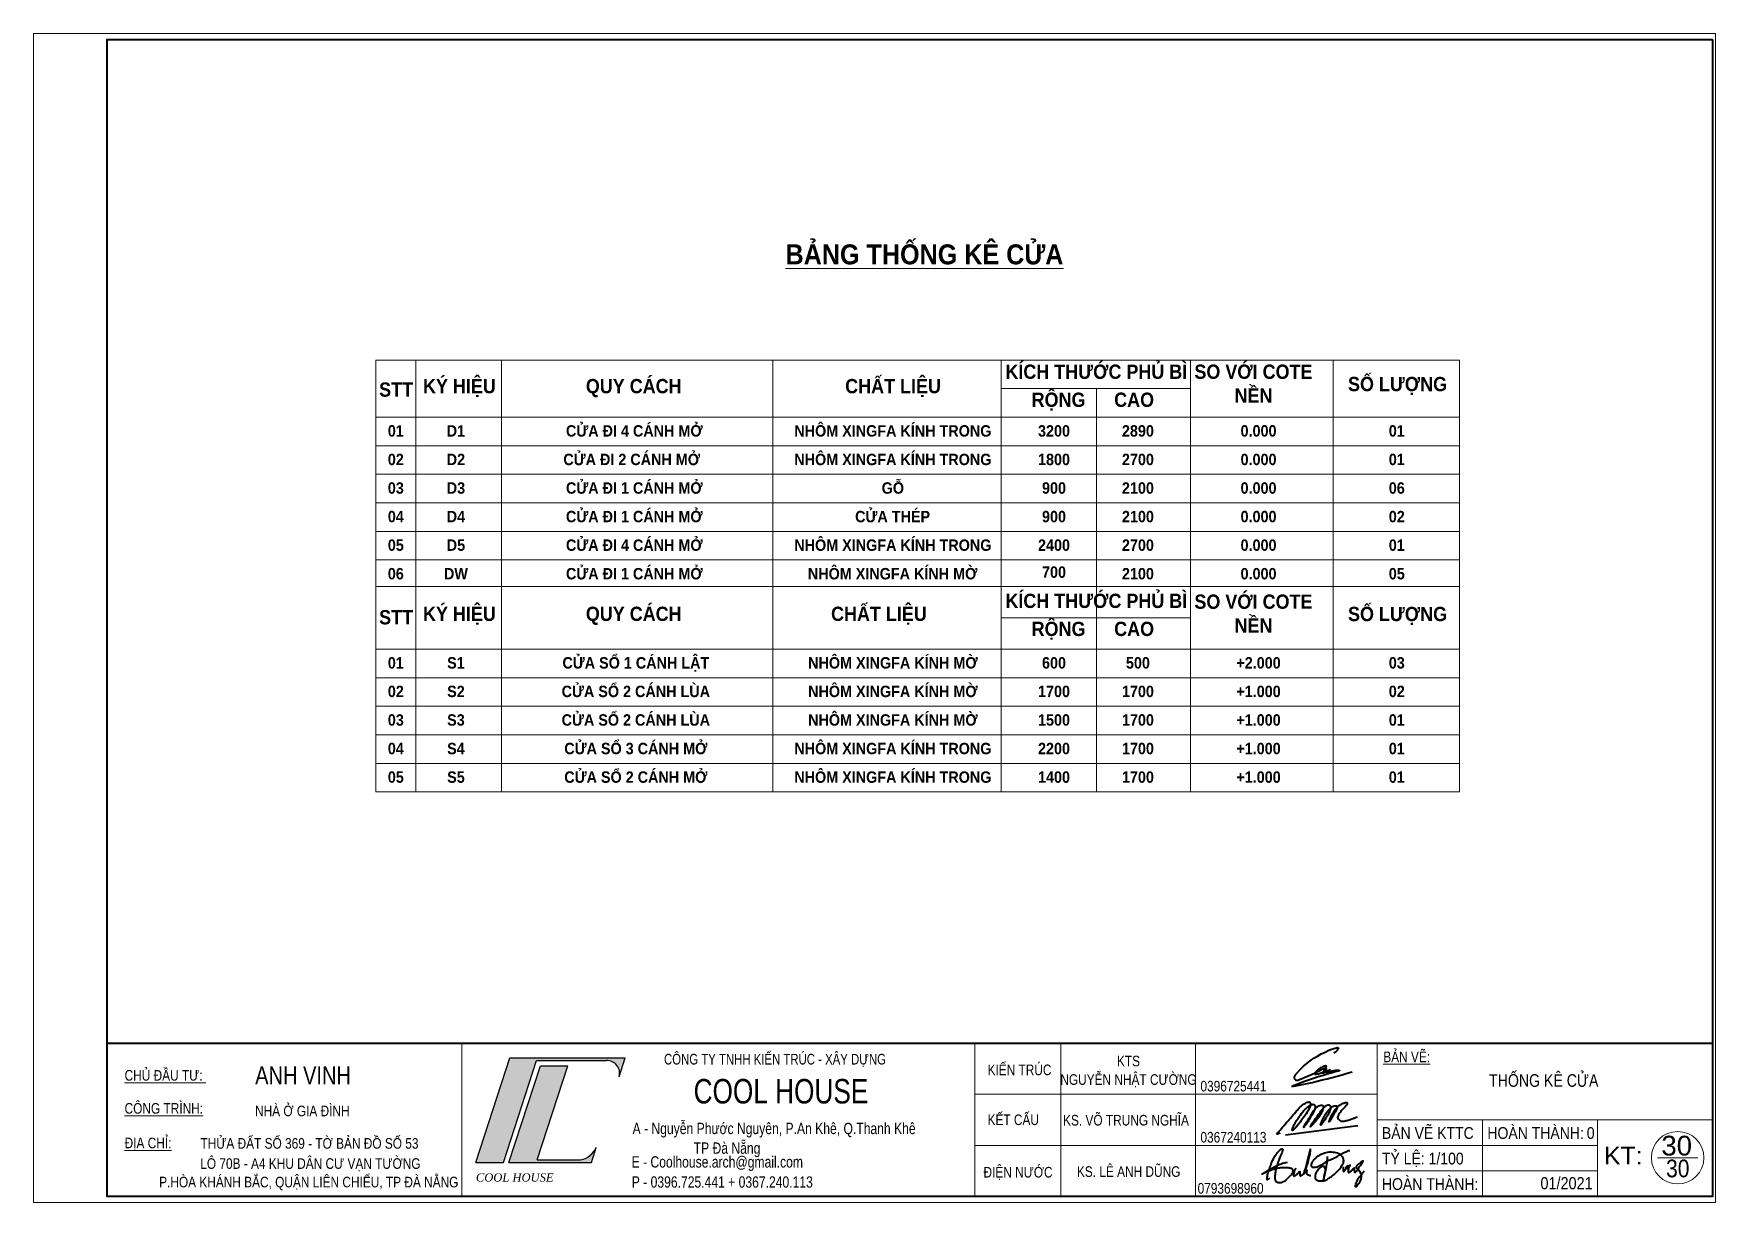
# Model space of a CAD drawing. Header units: inches. Extents: x 921646 to 2157952, y -92667 to 262089.
# Drawn here: x 1944323 to 1959040, y -37417 to -27187 of the extents above; entities that cross this region are included whole.
import ezdxf
from ezdxf.enums import TextEntityAlignment as Align

# ---------------------------------------------------------------- set-up
doc = ezdxf.new("R2010")
doc.units = ezdxf.units.IN
doc.header["$MEASUREMENT"] = 0
doc.layers.get('0').update_dxf_attribs({"lineweight": 9})
doc.layers.get('DEFPOINTS').update_dxf_attribs({"lineweight": 9})
doc.layers.add('02-TEXT', color=7, linetype='Continuous')
for name, color, linetype, lineweight in [('13 TRICH DAN', 134, 'Continuous', 9), ('2 THAY', 115, 'Continuous', 15), ('6 DIM KICH THUOC', 8, 'Continuous', 9), ('8 HATCH VAT LIEU', 251, 'Continuous', 15), ('Cp Net Dam 0.25', 4, 'Continuous', 25), ('Cp Net Manh 0.15', 8, 'Continuous', 15), ('Cp Net Thep 0.40', 2, 'Continuous', 40), ('Cp Text 0.15', 3, 'Continuous', 15), ('HATCH', 244, 'Continuous', 0)]:
    doc.layers.add(name, color=color, linetype=linetype, lineweight=lineweight)
doc.styles.add('C', font='VHARIAL.TTF')
doc.styles.add('IN', font='VHARIAL.TTF')
doc.styles.add('kt', font='VHELVCN.TTF')
doc.styles.add('Text', font='VKORIN.TTF')

# ---------------------------------------------------------------- blocks, each defined once
blk = doc.blocks.new('Khung Ht dep')
at = {"layer": 'HATCH'}
h = blk.add_hatch(color=256, dxfattribs=at)
h.dxf.hatch_style = 1
h.paths.add_polyline_path([(9412, 2369), (9878, 2369), (10440, 4098), (11626, 4098, -0.508984), (11842, 3821), (11946, 4142), (9989, 4142)])
h.paths.add_polyline_path([(9972, 2369), (11370, 2369), (11453, 2625, -0.262638), (11186, 2413), (10452, 2413), (10971, 4009), (10505, 4009)], flags=17)
for p, q in [((9173, 4392), (9173, 1792)), ((17870, 4392), (17870, 1792)), ((19329, 4392), (19329, 1792)), ((21612, 4392), (21612, 1792)), ((24693, 4392), (24693, 1792)), ((17870, 3525), (24693, 3525)), ((24693, 3092), (30380, 3092)), ((17870, 2658), (24693, 2658))]:
    blk.add_line(p, q)
at = {"ltscale": 100}
blk.add_line((29447, 2449), (30135, 2449), dxfattribs=at)
blk.add_circle((29791, 2449), 445, dxfattribs=at)
at = {"layer": 'Cp Net Dam 0.25'}
for p, q in [((9412, 2369), (9989, 4142)), ((9878, 2369), (10440, 4098)), ((9972, 2369), (10505, 4009)), ((9989, 4142), (11946, 4142)), ((10440, 4098), (11626, 4098)), ((10452, 2413), (10971, 4009)), ((10505, 4009), (10971, 4009)), ((11842, 3821), (11946, 4142)), ((11370, 2369), (11453, 2625)), ((9412, 2369), (9878, 2369)), ((9972, 2369), (11370, 2369)), ((10452, 2413), (11186, 2413))]:
    blk.add_line(p, q, dxfattribs=at)
for centre, radius, start, end in [((11633, 3881), 217, 344.0217, 91.9232), ((11131, 2756), 347, 278.9949, 337.8578)]:
    blk.add_arc(centre, radius, start, end, dxfattribs=at)
at = {"layer": 'Cp Net Thep 0.40', "color": 106}
blk.add_line((3162, 4392), (30380, 4392), dxfattribs=at)
at = {"layer": 'Cp Net Thep 0.40'}
for p, q in [((23878, 4271), (23946, 4297)), ((23946, 4297), (24016, 4319)), ((24016, 4319), (24019, 4320)), ((24019, 4320), (24021, 4320)), ((24021, 4320), (24024, 4319)), ((24024, 4319), (24027, 4318)), ((24024, 4275), (24029, 4283)), ((24027, 4318), (24030, 4317)), ((24029, 4283), (24033, 4291)), ((24030, 4317), (24032, 4315)), ((24032, 4315), (24034, 4313)), ((24033, 4291), (24037, 4299)), ((24034, 4313), (24036, 4310)), ((24036, 4310), (24037, 4308)), ((24037, 4308), (24037, 4305)), ((24037, 4305), (24038, 4302)), ((24038, 4302), (24037, 4299)), ((23395, 3950), (23448, 4000)), ((23448, 4000), (23503, 4048)), ((23503, 4048), (23560, 4093)), ((23560, 4093), (23620, 4135)), ((23620, 4135), (23682, 4174)), ((23682, 4174), (23746, 4209)), ((23746, 4209), (23811, 4242)), ((23785, 3996), (23767, 3989)), ((23803, 4003), (23785, 3996)), ((23822, 4008), (23803, 4003)), ((23811, 4242), (23878, 4271)), ((23822, 4008), (23819, 4007)), ((23825, 4008), (23822, 4008)), ((23827, 4008), (23825, 4008)), ((23830, 4006), (23827, 4008)), ((23832, 4005), (23830, 4006)), ((23834, 4002), (23832, 4005)), ((23835, 4000), (23834, 4002)), ((23834, 3991), (23835, 3994)), ((23836, 3997), (23835, 4000)), ((23835, 3994), (23836, 3997)), ((23959, 4230), (23967, 4233)), ((23967, 4233), (23976, 4236)), ((23976, 4236), (23984, 4240)), ((23984, 4240), (23991, 4245)), ((23991, 4245), (23999, 4250)), ((23999, 4250), (24006, 4255)), ((24006, 4255), (24012, 4262)), ((24012, 4262), (24019, 4268)), ((24019, 4268), (24024, 4275)), ((23288, 3823), (23286, 3813)), ((23286, 3813), (23287, 3803)), ((23287, 3803), (23290, 3793)), ((23292, 3833), (23288, 3823)), ((23290, 3793), (23295, 3785)), ((23297, 3842), (23292, 3833)), ((23295, 3785), (23302, 3777)), ((23297, 3842), (23345, 3897)), ((23302, 3777), (23310, 3771)), ((23310, 3771), (23319, 3767)), ((23381, 3709), (23315, 3683)), ((23319, 3767), (23329, 3765)), ((23329, 3765), (23339, 3765)), ((23339, 3765), (23349, 3767)), ((23345, 3897), (23395, 3950)), ((23349, 3767), (23391, 3781)), ((23447, 3734), (23381, 3709)), ((23391, 3781), (23432, 3797)), ((23422, 3690), (23507, 3708)), ((23432, 3797), (23473, 3813)), ((23513, 3758), (23447, 3734)), ((23473, 3813), (23514, 3830)), ((23507, 3708), (23593, 3727)), ((23580, 3781), (23513, 3758)), ((23514, 3830), (23555, 3847)), ((23555, 3847), (23595, 3865)), ((23647, 3804), (23580, 3781)), ((23593, 3727), (23678, 3747)), ((23595, 3865), (23635, 3884)), ((23634, 3876), (23633, 3874)), ((23633, 3874), (23634, 3872)), ((23635, 3879), (23634, 3877)), ((23634, 3877), (23634, 3876)), ((23634, 3872), (23634, 3871)), ((23634, 3871), (23635, 3869)), ((23635, 3884), (23641, 3887)), ((23641, 3887), (23635, 3879)), ((23635, 3869), (23636, 3868)), ((23636, 3868), (23637, 3867)), ((23637, 3867), (23639, 3866)), ((23639, 3866), (23640, 3866)), ((23640, 3866), (23642, 3866)), ((23641, 3887), (23675, 3903)), ((23646, 3894), (23641, 3887)), ((23642, 3866), (23660, 3867)), ((23642, 3866), (23644, 3866)), ((23659, 3909), (23646, 3894)), ((23714, 3825), (23647, 3804)), ((23672, 3923), (23659, 3909)), ((23660, 3867), (23678, 3869)), ((23686, 3936), (23672, 3923)), ((23675, 3903), (23714, 3923)), ((23678, 3869), (23696, 3872)), ((23678, 3747), (23763, 3768)), ((23701, 3949), (23686, 3936)), ((23696, 3872), (23714, 3877)), ((23717, 3960), (23701, 3949)), ((23714, 3923), (23753, 3944)), ((23714, 3877), (23731, 3882)), ((23782, 3846), (23714, 3825)), ((23733, 3971), (23717, 3960)), ((23731, 3882), (23748, 3889)), ((23750, 3980), (23733, 3971)), ((23748, 3889), (23765, 3896)), ((23767, 3989), (23750, 3980)), ((23753, 3944), (23792, 3965)), ((23763, 3768), (23848, 3789)), ((23765, 3896), (23772, 3900)), ((23769, 3896), (23768, 3895)), ((23768, 3895), (23768, 3893)), ((23768, 3893), (23768, 3892)), ((23768, 3892), (23768, 3891)), ((23768, 3891), (23769, 3890)), ((23772, 3900), (23769, 3896)), ((23769, 3890), (23769, 3889)), ((23769, 3889), (23770, 3888)), ((23770, 3888), (23772, 3887)), ((23772, 3900), (23781, 3905)), ((23773, 3902), (23772, 3900)), ((23772, 3887), (23773, 3887)), ((23778, 3908), (23773, 3902)), ((23773, 3887), (23774, 3887)), ((23774, 3887), (23775, 3887)), ((23775, 3887), (23777, 3887)), ((23777, 3887), (23787, 3891)), ((23783, 3913), (23778, 3908)), ((23781, 3905), (23797, 3914)), ((23849, 3866), (23782, 3846)), ((23787, 3919), (23783, 3913)), ((23793, 3924), (23787, 3919)), ((23787, 3891), (23798, 3895)), ((23792, 3965), (23830, 3987)), ((23798, 3929), (23793, 3924)), ((23797, 3914), (23812, 3924)), ((23803, 3934), (23798, 3929)), ((23798, 3895), (23808, 3899)), ((23809, 3938), (23803, 3934)), ((23808, 3899), (23818, 3904)), ((23815, 3943), (23809, 3938)), ((23812, 3924), (23826, 3936)), ((23821, 3947), (23815, 3943)), ((23818, 3904), (23828, 3908)), ((23827, 3951), (23821, 3947)), ((23826, 3936), (23840, 3948)), ((23834, 3954), (23827, 3951)), ((23828, 3908), (23839, 3913)), ((23830, 3987), (23832, 3989)), ((23832, 3989), (23834, 3991)), ((23835, 3955), (23834, 3954)), ((23836, 3955), (23835, 3955)), ((23837, 3956), (23836, 3955)), ((23838, 3955), (23837, 3956)), ((23838, 3900), (23837, 3899)), ((23837, 3899), (23837, 3898)), ((23837, 3898), (23837, 3897)), ((23837, 3897), (23837, 3897)), ((23837, 3897), (23837, 3896)), ((23837, 3896), (23838, 3895)), ((23839, 3955), (23838, 3955)), ((23843, 3904), (23838, 3900)), ((23838, 3900), (23838, 3900)), ((23838, 3895), (23839, 3894)), ((23838, 3895), (23838, 3895)), ((23840, 3954), (23839, 3955)), ((23839, 3913), (23849, 3918)), ((23839, 3894), (23840, 3894)), ((23841, 3953), (23840, 3954)), ((23840, 3948), (23841, 3949)), ((23840, 3894), (23841, 3894)), ((23841, 3952), (23841, 3953)), ((23841, 3951), (23841, 3952)), ((23841, 3950), (23841, 3951)), ((23841, 3949), (23841, 3950)), ((23841, 3894), (23857, 3900)), ((23841, 3894), (23842, 3894)), ((23847, 3908), (23843, 3904)), ((23852, 3912), (23847, 3908)), ((23848, 3789), (23933, 3811)), ((23849, 3918), (23859, 3923)), ((23917, 3885), (23849, 3866)), ((23857, 3916), (23852, 3912)), ((23862, 3920), (23857, 3916)), ((23857, 3900), (23874, 3906)), ((23859, 3923), (23869, 3928)), ((23867, 3924), (23862, 3920)), ((23872, 3928), (23867, 3924)), ((23869, 3928), (23878, 3934)), ((23877, 3931), (23872, 3928)), ((23874, 3906), (23891, 3911)), ((23882, 3935), (23877, 3931)), ((23878, 3934), (23888, 3939)), ((23887, 3938), (23882, 3935)), ((23892, 3942), (23887, 3938)), ((23888, 3939), (23898, 3945)), ((23891, 3911), (23908, 3916)), ((23898, 3945), (23892, 3942)), ((23908, 3916), (23926, 3920)), ((23985, 3903), (23917, 3885)), ((23926, 3920), (23943, 3924)), ((23933, 3811), (24017, 3834)), ((23943, 3924), (23960, 3927)), ((23960, 3927), (23978, 3930)), ((23978, 3930), (23996, 3932)), ((24054, 3920), (23985, 3903)), ((23996, 3932), (24013, 3934)), ((24013, 3934), (24031, 3935)), ((24017, 3834), (24102, 3857)), ((24031, 3935), (24049, 3936)), ((24049, 3936), (24051, 3936)), ((24051, 3936), (24052, 3935)), ((24052, 3935), (24054, 3935)), ((24054, 3935), (24055, 3933)), ((24055, 3921), (24054, 3920)), ((24055, 3933), (24057, 3932)), ((24056, 3923), (24055, 3921)), ((24057, 3925), (24056, 3923)), ((24057, 3932), (24057, 3930)), ((24057, 3930), (24058, 3928)), ((24058, 3926), (24057, 3925)), ((24058, 3928), (24058, 3926)), ((24102, 3857), (24186, 3882)), ((24186, 3882), (24270, 3907)), ((23315, 3683), (23250, 3657)), ((23250, 3657), (23336, 3673)), ((23336, 3673), (23422, 3690)), ((23140, 2839), (24368, 2993))]:
    blk.add_line(p, q, dxfattribs=at)
at = {"layer": 'Cp Net Thep 0.40', "color": 106, "flags": 128}
blk.add_lwpolyline([(30380, 21415), (30380, 1792), (3162, 1792), (3162, 21415)], close=True, dxfattribs=at)
at = {"layer": 'Cp Net Thep 0.40'}
for points, knots in [([(23048, 2865), (23027, 2855), (22967, 2827), (23089, 2961), (23141, 3026), (23235, 3131), (23301, 3212), (23365, 3283), (23407, 3328), (23451, 3358), (23487, 3381), (23521, 3395), (23561, 3395), (23568, 3339), (23546, 3285), (23502, 3202), (23420, 3102), (23362, 3014), (23226, 2858), (23293, 3025), (23338, 3094), (23401, 3184), (23458, 3266), (23532, 3317), (23579, 3355), (23637, 3358), (23649, 3299), (23615, 3216), (23554, 3120), (23507, 3035), (23410, 2909), (23518, 3089), (23577, 3172), (23623, 3262), (23682, 3316), (23722, 3336), (23757, 3349), (23789, 3323), (23776, 3272), (23749, 3197), (23690, 3105), (23495, 2886), (23657, 3127), (23724, 3218), (23777, 3295), (23829, 3335), (23885, 3357), (23912, 3305), (23897, 3260), (23876, 3200), (23828, 3122), (23678, 2900), (23820, 3214), (23906, 3293), (23963, 3333), (24034, 3335), (23994, 3240), (23959, 3185), (23849, 2992), (23925, 3183), (23976, 3254), (24039, 3333), (24101, 3366), (24142, 3383), (24187, 3393), (24190, 3353), (24150, 3318), (24111, 3267), (24064, 3217), (24041, 3171), (24013, 3123), (24050, 3090), (24084, 3061), (24143, 3072), (24204, 3086), (24264, 3106), (24315, 3128), (24348, 3136), (24364, 3141)], [0, 0, 0, 0, 51.710473, 147.461102, 304.551356, 404.767039, 546.940695, 624.788455, 689.478259, 731.080875, 784.561777, 815.459374, 843.390665, 888.114665, 947.720955, 1025.419846, 1169.483132, 1311.324045, 1427.165376, 1532.24979, 1636.747447, 1723.463988, 1850.957465, 1937.328975, 1988.752564, 2035.817621, 2074.578669, 2138.526707, 2310.868321, 2393.623073, 2474.71882, 2623.349347, 2707.399684, 2840.695322, 2906.201923, 2943.287014, 2977.221315, 3009.00854, 3044.265978, 3119.745514, 3247.13431, 3428.959357, 3621.362754, 3725.903667, 3830.193707, 3882.172824, 3930.050327, 3980.285684, 4014.172464, 4073.273477, 4165.999081, 4325.177942, 4566.136162, 4687.47574, 4728.64301, 4781.585804, 4834.609694, 4950.479045, 5086.399486, 5189.656801, 5331.497266, 5415.50268, 5481.733535, 5534.311929, 5562.397061, 5589.820556, 5622.057586, 5719.025691, 5783.787922, 5823.887591, 5879.16188, 5920.709372, 5954.25218, 6012.052625, 6082.250546, 6148.662441, 6199.929772, 6249.335308, 6249.335308, 6249.335308, 6249.335308]), ([(22867, 2100), (22864, 2097), (22858, 2090), (22847, 2081), (22839, 2075), (22827, 2069), (22829, 2088), (22829, 2106), (22833, 2132), (22838, 2164), (22853, 2205), (22868, 2269), (22905, 2354), (22938, 2448), (22993, 2518), (23032, 2569), (23062, 2593), (23087, 2604), (23098, 2587), (23086, 2543), (23057, 2485), (23023, 2402), (22993, 2317), (22978, 2236), (22962, 2172), (22963, 2126), (22957, 2089), (22970, 2064), (22977, 2039), (23005, 2035), (23033, 2026), (23069, 2031), (23134, 2049), (23191, 2119), (23259, 2174), (23273, 2227), (23264, 2262), (23221, 2268), (23168, 2282), (23096, 2278), (23019, 2274), (22922, 2245), (22868, 2227), (22721, 2158), (22812, 2211), (22876, 2258), (22984, 2308), (23068, 2353), (23137, 2368), (23173, 2375)], [0, 0, 0, 0, 13.195619, 28.067532, 40.387153, 47.476101, 58.9671, 78.072193, 111.927883, 133.823251, 175.228045, 243.170918, 332.158683, 452.221605, 537.075219, 601.082379, 639.224936, 658.085394, 668.241482, 690.301471, 787.641594, 866.303336, 957.879981, 1058.626494, 1113.601905, 1154.367944, 1197.553444, 1218.470011, 1241.195908, 1268.27687, 1293.377523, 1329.913768, 1376.025481, 1492.001749, 1592.984356, 1625.868514, 1653.4531, 1687.775156, 1742.133602, 1823.505494, 1897.55924, 1978.965745, 2101.574383, 2188.932234, 2200.956226, 2378.325866, 2453.964839, 2553.606175, 2663.097111, 2663.097111, 2663.097111, 2663.097111]), ([(23318, 2270), (23312, 2263), (23294, 2241), (23284, 2203), (23279, 2167), (23277, 2149), (23281, 2133), (23296, 2142), (23310, 2150), (23328, 2162), (23346, 2182), (23363, 2193), (23384, 2226), (23383, 2190), (23384, 2173), (23382, 2153), (23387, 2140), (23402, 2140), (23417, 2153), (23444, 2168), (23480, 2238), (23514, 2330), (23543, 2455), (23561, 2511), (23566, 2613), (23546, 2546), (23539, 2496), (23507, 2400), (23493, 2310), (23464, 2230), (23453, 2195), (23450, 2166), (23466, 2198), (23477, 2210), (23486, 2229), (23507, 2244), (23500, 2220), (23499, 2205), (23499, 2187), (23497, 2166), (23524, 2165), (23543, 2149), (23563, 2149), (23573, 2149)], [0, 0, 0, 0, 26.407278, 83.542263, 114.557292, 134.094803, 142.102859, 153.635787, 172.54052, 194.993385, 219.064193, 248.1547, 270.915111, 288.901392, 318.971016, 336.948775, 345.260726, 356.167164, 375.249038, 405.052406, 444.709346, 604.36234, 713.243198, 797.769891, 850.740331, 877.165884, 947.835109, 1033.18455, 1164.79583, 1225.648147, 1282.282785, 1284.827302, 1303.35697, 1333.459371, 1357.161168, 1370.367698, 1383.615977, 1406.029269, 1424.40626, 1439.160992, 1459.190605, 1487.209139, 1516.083468, 1516.083468, 1516.083468, 1516.083468]), ([(23849, 2468), (23848, 2450), (23846, 2407), (23834, 2311), (23813, 2221), (23790, 2129), (23790, 2102), (23779, 2066), (23796, 2089), (23797, 2116), (23811, 2165), (23821, 2217), (23816, 2260), (23808, 2296), (23773, 2305), (23740, 2290), (23708, 2271), (23685, 2239), (23666, 2207), (23647, 2169), (23642, 2131), (23641, 2089), (23672, 2065), (23714, 2055), (23764, 2055), (23824, 2060), (23872, 2101), (23939, 2137), (23995, 2199), (24064, 2256), (24094, 2318), (24131, 2370), (24129, 2425), (24098, 2479), (24041, 2526), (23950, 2540), (23849, 2547), (23756, 2509), (23674, 2467), (23619, 2409), (23577, 2360), (23572, 2282), (23671, 2285), (23744, 2327), (23825, 2373), (23906, 2422), (23990, 2450), (24061, 2499), (24127, 2535), (24185, 2560), (24221, 2571), (24232, 2574)], [0, 0, 0, 0, 56.382115, 126.371781, 290.429567, 345.042978, 388.331159, 402.812357, 412.95854, 446.446507, 498.45499, 556.956879, 605.198074, 631.136176, 658.44799, 699.558755, 736.098491, 770.286992, 814.997954, 849.236833, 896.182136, 930.171878, 966.094488, 1003.277065, 1060.292638, 1114.454223, 1179.656623, 1242.127489, 1341.032841, 1427.878598, 1508.614689, 1546.863637, 1614.569899, 1659.230534, 1732.047856, 1825.694893, 1931.818664, 2030.794185, 2122.24595, 2205.45075, 2267.989042, 2319.690373, 2390.946317, 2490.466257, 2591.541033, 2666.186819, 2775.547166, 2850.773912, 2924.987818, 3002.149058, 3037.826421, 3037.826421, 3037.826421, 3037.826421]), ([(24118, 2293), (24118, 2278), (24118, 2256), (24119, 2204), (24154, 2243), (24167, 2275), (24181, 2302), (24213, 2330), (24174, 2280), (24204, 2261), (24217, 2289), (24227, 2301), (24241, 2332), (24225, 2311), (24221, 2295), (24210, 2270), (24206, 2241), (24200, 2218), (24208, 2192), (24233, 2209), (24261, 2227), (24281, 2251), (24310, 2289), (24304, 2248), (24309, 2230), (24308, 2204), (24330, 2202), (24346, 2219), (24364, 2244), (24386, 2279), (24409, 2317), (24435, 2351), (24452, 2369), (24463, 2400), (24426, 2377), (24404, 2361), (24373, 2334), (24348, 2318), (24337, 2296), (24338, 2272), (24359, 2260), (24382, 2246), (24403, 2218), (24419, 2178), (24427, 2136), (24422, 2093), (24409, 2054), (24388, 2017), (24359, 1988), (24349, 1958), (24321, 1956), (24333, 1989), (24339, 2018), (24355, 2062), (24380, 2104), (24409, 2138), (24442, 2178), (24461, 2206), (24475, 2226)], [0, 0, 0, 0, 50.939403, 76.354963, 108.065557, 148.865754, 195.223711, 204.727523, 250.89264, 261.806989, 290.897027, 311.535171, 331.987888, 343.220508, 366.940765, 390.794433, 420.92424, 452.558432, 468.406064, 479.882438, 525.579601, 572.000511, 593.932623, 619.737879, 646.259923, 665.383245, 681.327226, 699.021732, 732.034368, 776.102594, 821.727815, 865.557545, 897.588151, 913.164859, 930.334687, 984.118384, 1021.783966, 1048.983309, 1069.640366, 1094.648763, 1110.765692, 1136.712801, 1176.107308, 1212.717527, 1267.039898, 1302.177495, 1339.941354, 1390.949997, 1427.119215, 1464.273112, 1473.856247, 1496.44566, 1534.430774, 1579.520005, 1629.757525, 1682.283947, 1712.727011, 1785.309544, 1785.309544, 1785.309544, 1785.309544])]:
    blk.add_open_spline(points, degree=3, knots=knots, dxfattribs=at)
at = {"layer": 'Cp Text 0.15', "color": 7}
for p, q in [((26480, 1792), (26480, 3092)), ((28430, 3092), (28430, 1792)), ((24693, 2659), (28430, 2659)), ((24693, 2226), (28430, 2226))]:
    blk.add_line(p, q, dxfattribs=at)
at = {"layer": 'DEFPOINTS', "ltscale": 100}
blk.add_lwpolyline([(30430, 1692), (30430, 21515), (1912, 21515), (1912, 1692)], close=True, dxfattribs=at)
at = {"ltscale": 100, "style": 'IN', "width": 0.85}
blk.add_text('30', height=300, dxfattribs=at).set_placement((29991, 2117, -32416), align=Align.RIGHT)
at = {"layer": 'Cp Net Manh 0.15', "insert": (9412, 2185), "char_height": 140.72, "width": 1957.54, "attachment_point": 1, "rotation": 359.9996, "style": 'kt'}
blk.add_mtext('\\pxqd;{\\fTimes New Roman|b0|i1|c0|p18;COOL HOUSE}', dxfattribs=at)
at = {"layer": 'Cp Text 0.15', "color": 7, "ltscale": 100, "style": 'IN'}
for s, height, width, p in [('%%ub¶n vÏ:', 180, 0.8, (24799, 4069)), ('ANH VINH', 304.2, 0.8, (5669, 3694, -32416)), ('KIÕN TRóC', 180, 0.8, (18088, 3849)), ('%%uchñ ®Çu t\xad: ', 180, 0.8, (3455, 3756)), ('%%Uc«ng tr×nh:', 180, 0.8, (3455, 3196)), ('nhµ ë gia ®×nh', 180, 0.8, (5667, 3152, -32416)), ('KÕT CÊU', 180, 0.8, (18088, 3003)), ('b¶n vÏ KTTC', 200, 0.85, (24776, 2768)), ('HOµN THµNH:', 200, 0.85, (26564, 2768)), ('%%U®Þa chØ:', 180, 0.8, (3455, 2609)), ('thöa ®Êt sè 369 - tê b¶n ®å sè 53', 180, 0.8, (4741, 2602, -32416)), ('tû lÖ: 1/100', 200, 0.85, (24776, 2335)), ('l« 70b - a4 khu d©n c\xad v¹n t\xadêng ', 180, 0.8, (4738, 2260, -32416)), ('§IÖN N¦íC', 180, 0.8, (18020, 2113)), ('p.hßa kh¸nh b¾c, quËn liªn chiÓu, tp ®µ n½ng', 180, 0.8, (4041, 1946, -32416)), ('hoµn thµnh:', 200, 0.85, (24776, 1902))]:
    blk.add_text(s, height=height, dxfattribs=dict(at, width=width)).set_placement(p)
at = {"layer": 'Cp Text 0.15', "color": 8, "style": 'Text', "width": 0.8}
for s, height, p in [('COÂNG TY TNHH KIEÁN TRUÙC - XAÂY DÖÏNG', 180.23, (12602, 4030)), ('COOL HOUSE', 415.3, (13104, 3369)), ('A - Nguyeãn Phöôùc Nguyeân, P.An Kheâ, Q.Thanh Kheâ', 192.25, (12069, 2849)), ('TP Ñaø Naüng', 192.25, (13105, 2516)), ('E - Coolhouse.arch@gmail.com', 192.25, (12052, 2282)), ('P - 0396.725.441 + 0367.240.113', 192.25, (12055, 1941))]:
    blk.add_text(s, height=height, dxfattribs=at).set_placement(p)
at = {"layer": 'Cp Text 0.15', "color": 7, "ltscale": 100, "style": 'IN', "width": 0.8}
for s, p in [('kts', (20478, 3999)), ('NGUYÔN NHËT C¦êNG', (20478, 3685)), ('0396725441', (22258, 3573)), ('ks. Vâ TRUNG NGHÜA', (20436, 2995)), ('0367240113', (22258, 2706)), ('ks. L£ ANH DòNG', (20481, 2124)), ('0793698960', (22210, 1840))]:
    blk.add_text(s, height=180, dxfattribs=at).set_placement(p, align=Align.CENTER)
at = {"layer": 'Cp Text 0.15', "color": 7, "ltscale": 100, "style": 'IN', "width": 0.85}
for s, height, p in [('0', 200, (28382, 2768)), ('01/2021', 206.1, (28349, 1914))]:
    blk.add_text(s, height=height, dxfattribs=at).set_placement(p, align=Align.RIGHT)
at = {"layer": 'Cp Text 0.15', "color": 7, "ltscale": 100, "style": 'IN'}
blk.add_text('Kt:', height=300, dxfattribs=at).set_placement((28868, 2335), align=Align.CENTER)

msp = doc.modelspace()

# ---------------------------------------------------------------- linework, layer by layer
at = {"layer": '2 THAY', "ltscale": 10}
for p, q in [((1947666.4, -31294.4), (1947666.4, -30044.4)), ((1948416.4, -33824.7), (1948416.4, -30044.4)), ((1947316.4, -30544.4), (1956801.3, -30544.4)), ((1947666.4, -33044.4), (1947666.4, -31294.4)), ((1947666.4, -33824.7), (1947666.4, -32026.3)), ((1947316.4, -32574.7), (1956801.3, -32574.7))]:
    msp.add_line(p, q, dxfattribs=at)
for points in [[(1956801.3, -31294.4), (1956801.3, -30044.4), (1947316.4, -30044.4), (1947316.4, -31294.4)], [(1947316.4, -31294.4), (1947316.4, -33824.7)], [(1956801.3, -33824.7), (1956801.3, -31294.4)]]:
    msp.add_lwpolyline(points, dxfattribs=at)
at = {"layer": '6 DIM KICH THUOC'}
for p, q in [((1947316.4, -30044.4), (1956801.3, -30044.4)), ((1956801.3, -30044.4), (1956801.3, -31294.4)), ((1952789.6, -30294.4), (1954446.3, -30294.4)), ((1956801.3, -31294.4), (1956801.3, -33058.3)), ((1956801.3, -32040.2), (1956801.3, -33074.7))]:
    msp.add_line(p, q, dxfattribs=at)
at = {"layer": '8 HATCH VAT LIEU', "ltscale": 10}
for p, q in [((1950791.3, -33824.7), (1950791.3, -30044.4)), ((1952789.6, -30044.4), (1952789.6, -31294.4)), ((1954446.3, -30044.4), (1954446.3, -31294.4)), ((1955694.8, -30044.4), (1955694.8, -31294.4)), ((1953624.7, -30294.4), (1953624.7, -31294.4)), ((1947316.4, -30794.4), (1956801.3, -30794.4)), ((1947316.4, -31044.4), (1956801.3, -31044.4)), ((1947316.4, -31294.4), (1956801.3, -31294.4)), ((1947316.4, -31294.4), (1956801.3, -31294.4)), ((1952789.6, -31294.4), (1952789.6, -33044.4)), ((1953624.7, -31294.4), (1953624.7, -33044.4)), ((1954446.3, -31294.4), (1954446.3, -33044.4)), ((1955694.8, -31294.4), (1955694.8, -33044.4)), ((1947316.4, -31544.4), (1956801.3, -31544.4)), ((1947316.4, -31794.4), (1956801.3, -31794.4)), ((1947316.4, -32026.3), (1956801.3, -32026.3)), ((1952789.6, -32026.3), (1952789.6, -33824.7)), ((1954446.3, -32026.3), (1954446.3, -33824.7)), ((1955694.8, -32026.3), (1955694.8, -33824.7)), ((1952789.6, -32300), (1954446.3, -32300)), ((1953624.7, -32300), (1953624.7, -33824.7)), ((1947316.4, -32824.7), (1956801.3, -32824.7)), ((1947316.4, -33074.7), (1956801.3, -33074.7)), ((1947316.4, -33324.7), (1956801.3, -33324.7)), ((1947316.4, -33574.7), (1956801.3, -33574.7)), ((1947316.4, -33824.7), (1956801.3, -33824.7))]:
    msp.add_line(p, q, dxfattribs=at)

# ---------------------------------------------------------------- block references
at = {"layer": 'Cp Net Manh 0.15', "xscale": 0.5160658647642057, "yscale": 0.5160658647642057, "zscale": 0.5160658647642057}
msp.add_blockref('Khung Ht dep', (1943335.8, -38290.1), dxfattribs=at)

# ---------------------------------------------------------------- texts
at = {"layer": '02-TEXT', "style": 'C'}
msp.add_text('30', height=172.8, dxfattribs=at).set_placement((1958701.5, -37006.8), align=Align.CENTER)
at = {"layer": '13 TRICH DAN', "attachment_point": 2, "style": 'IN'}
for s, insert, char_height in [('{\\fArial|b1|i0|c0|p34;\\H0.97222x;\\W0.9;\\LBẢNG THỐNG KÊ CỬA}', (1952118.3, -29031.7), 180), ('{\\fArial|b1|i0|c0|p34;\\W0.9;KÍCH THƯỚC PHỦ BÌ}', (1953622.5, -30083.9), 125), ('{\\fArial|b1|i0|c0|p34;\\W0.9;SO VỚI COTE\\PNỀN}', (1954997.5, -30083.9), 125), ('{\\fArial|b1|i0|c0|p34;\\W0.9;SỐ LƯỢNG}', (1956258.6, -30191.7), 125), ('{\\fArial|b1|i0|c0|p34;\\W0.9;STT}', (1947494.5, -30240), 125), ('{\\fArial|b1|i0|c0|p34;\\W0.9;KÝ HIỆU}', (1948048.9, -30210), 125), ('{\\fArial|b1|i0|c0|p34;\\W0.9;QUY CÁCH}', (1949574, -30210), 125), ('{\\fArial|b1|i0|c0|p34;\\W0.9;CHẤT LIỆU}', (1951843.6, -30210), 125), ('{\\fArial|b1|i0|c0|p34;\\W0.9;RỘNG}', (1953292, -30329.2), 125), ('{\\fArial|b1|i0|c0|p34;\\W0.9;CAO}', (1953953.2, -30329.2), 125), ('{\\fArial|b1|i0|c0|p34;\\W0.9;CỬA ĐI 4 CÁNH MỞ}', (1949579.3, -30614.3), 100), ('{\\fArial|b1|i0|c0|p34;\\W0.9;NHÔM XINGFA KÍNH TRONG}', (1951841.9, -30614.3), 100), ('{\\fArial|b1|i0|c0|p34;\\W0.9;01}', (1947492.1, -30614.3), 100), ('{\\fArial|b1|i0|c0|p34;\\W0.9;D1}', (1948018.4, -30614.3), 100), ('{\\fArial|b1|i0|c0|p34;\\W0.9;3200}', (1953252, -30614.3), 100), ('{\\fArial|b1|i0|c0|p34;\\W0.9;2890}', (1953986.5, -30614.3), 100), ('{\\fArial|b1|i0|c0|p34;\\W0.9;0.000}', (1955042, -30614.3), 100), ('{\\fArial|b1|i0|c0|p34;\\W0.9;01}', (1956251.8, -30614.3), 100), ('{\\fArial|b1|i0|c0|p34;\\W0.9;02}', (1947492.1, -30864.3), 100), ('{\\fArial|b1|i0|c0|p34;\\W0.9;D2}', (1948018.4, -30864.3), 100), ('{\\fArial|b1|i0|c0|p34;\\W0.9;CỬA ĐI 2 CÁNH MỞ}', (1949556.4, -30864.3), 100), ('{\\fArial|b1|i0|c0|p34;\\W0.9;NHÔM XINGFA KÍNH TRONG}', (1951841.9, -30864.3), 100), ('{\\fArial|b1|i0|c0|p34;\\W0.9;1800}', (1953252, -30864.3), 100), ('{\\fArial|b1|i0|c0|p34;\\W0.9;2700}', (1953986.5, -30864.3), 100), ('{\\fArial|b1|i0|c0|p34;\\W0.9;0.000}', (1955042, -30864.3), 100), ('{\\fArial|b1|i0|c0|p34;\\W0.9;01}', (1956251.8, -30864.3), 100), ('{\\fArial|b1|i0|c0|p34;\\W0.9;03}', (1947492.1, -31114.3), 100), ('{\\fArial|b1|i0|c0|p34;\\W0.9;D3}', (1948018.4, -31114.3), 100), ('{\\fArial|b1|i0|c0|p34;\\W0.9;CỬA ĐI 1 CÁNH MỞ }', (1949579.2, -31114.3), 100), ('{\\fArial|b1|i0|c0|p34;\\W0.9;GỖ}', (1951841.9, -31114.3), 100), ('{\\fArial|b1|i0|c0|p34;\\W0.9;900}', (1953252, -31114.3), 100), ('{\\fArial|b1|i0|c0|p34;\\W0.9;2100}', (1953986.5, -31114.3), 100), ('{\\fArial|b1|i0|c0|p34;\\W0.9;0.000}', (1955042, -31114.3), 100), ('{\\fArial|b1|i0|c0|p34;\\W0.9;06}', (1956251.8, -31114.3), 100), ('{\\fArial|b1|i0|c0|p34;\\W0.9;CỬA ĐI 1 CÁNH MỞ }', (1949579.2, -31364.3), 100), ('{\\fArial|b1|i0|c0|p34;\\W0.9;CỬA THÉP}', (1951839.6, -31364.3), 100), ('{\\fArial|b1|i0|c0|p34;\\W0.9;04}', (1947492.1, -31364.3), 100), ('{\\fArial|b1|i0|c0|p34;\\W0.9;D4}', (1948018.4, -31364.3), 100), ('{\\fArial|b1|i0|c0|p34;\\W0.9;900}', (1953252, -31364.3), 100), ('{\\fArial|b1|i0|c0|p34;\\W0.9;2100}', (1953986.5, -31364.3), 100), ('{\\fArial|b1|i0|c0|p34;\\W0.9;0.000}', (1955042, -31364.3), 100), ('{\\fArial|b1|i0|c0|p34;\\W0.9;05}', (1947492.1, -31614.3), 100), ('{\\fArial|b1|i0|c0|p34;\\W0.9;D5}', (1948018.4, -31614.3), 100), ('{\\fArial|b1|i0|c0|p34;\\W0.9;CỬA ĐI 4 CÁNH MỞ }', (1949579.2, -31614.3), 100), ('{\\fArial|b1|i0|c0|p34;\\W0.9;NHÔM XINGFA KÍNH TRONG}', (1951841.9, -31614.3), 100), ('{\\fArial|b1|i0|c0|p34;\\W0.9;2400}', (1953252, -31614.3), 100), ('{\\fArial|b1|i0|c0|p34;\\W0.9;2700}', (1953986.5, -31614.3), 100), ('{\\fArial|b1|i0|c0|p34;\\W0.9;0.000}', (1955042, -31614.3), 100), ('{\\fArial|b1|i0|c0|p34;\\W0.9;01}', (1956251.8, -31614.3), 100), ('{\\fArial|b1|i0|c0|p34;\\W0.9;06}', (1947492.1, -31864.3), 100), ('{\\fArial|b1|i0|c0|p34;\\W0.9;DW}', (1948018.4, -31864.3), 100), ('{\\fArial|b1|i0|c0|p34;\\W0.9;CỬA ĐI 1 CÁNH MỞ}', (1949579.3, -31864.3), 100), ('{\\fArial|b1|i0|c0|p34;\\W0.9;NHÔM XINGFA KÍNH MỜ}', (1951839.6, -31864.3), 100), ('{\\fArial|b1|i0|c0|p34;\\W0.9;700}', (1953252, -31850.5), 100), ('{\\fArial|b1|i0|c0|p34;\\W0.9;2100}', (1953986.5, -31864.3), 100), ('{\\fArial|b1|i0|c0|p34;\\W0.9;0.000}', (1955042, -31864.3), 100), ('{\\fArial|b1|i0|c0|p34;\\W0.9;05}', (1956251.8, -31864.3), 100), ('{\\fArial|b1|i0|c0|p34;\\W0.9;KÍCH THƯỚC PHỦ BÌ}', (1953622.5, -32089.4), 125), ('{\\fArial|b1|i0|c0|p34;\\W0.9;SO VỚI COTE\\PNỀN}', (1954997.5, -32096.6), 125), ('{\\fArial|b1|i0|c0|p34;\\W0.9;KÝ HIỆU}', (1948048.9, -32203), 125), ('{\\fArial|b1|i0|c0|p34;\\W0.9;QUY CÁCH}', (1949574, -32203), 125), ('{\\fArial|b1|i0|c0|p34;\\W0.9;CHẤT LIỆU}', (1951720.1, -32203), 125), ('{\\fArial|b1|i0|c0|p34;\\W0.9;SỐ LƯỢNG}', (1956258.6, -32204.5), 125), ('{\\fArial|b1|i0|c0|p34;\\W0.9;STT}', (1947494.5, -32233.1), 125), ('{\\fArial|b1|i0|c0|p34;\\W0.9;RỘNG}', (1953292, -32334.8), 125), ('{\\fArial|b1|i0|c0|p34;\\W0.9;CAO}', (1953953.2, -32334.8), 125), ('{\\fArial|b1|i0|c0|p34;\\W0.9;01}', (1947492.1, -32644.6), 100), ('{\\fArial|b1|i0|c0|p34;\\W0.9;S1}', (1948018.4, -32644.6), 100), ('{\\fArial|b1|i0|c0|p34;\\W0.9;CỬA SỔ 1 CÁNH LẬT}', (1949592.7, -32644.6), 100), ('{\\fArial|b1|i0|c0|p34;\\W0.9;NHÔM XINGFA KÍNH MỜ}', (1951841.9, -32644.6), 100), ('{\\fArial|b1|i0|c0|p34;\\W0.9;600}', (1953252, -32644.6), 100), ('{\\fArial|b1|i0|c0|p34;\\W0.9;500}', (1953986.5, -32644.6), 100), ('{\\fArial|b1|i0|c0|p34;\\W0.9;+2.000}', (1955042, -32644.6), 100), ('{\\fArial|b1|i0|c0|p34;\\W0.9;02}', (1947492.1, -32894.6), 100), ('{\\fArial|b1|i0|c0|p34;\\W0.9;S2}', (1948018.4, -32894.6), 100), ('{\\fArial|b1|i0|c0|p34;\\W0.9;CỬA SỔ 2 CÁNH LÙA}', (1949592.7, -32894.6), 100), ('{\\fArial|b1|i0|c0|p34;\\W0.9;NHÔM XINGFA KÍNH MỜ}', (1951841.9, -32894.6), 100), ('{\\fArial|b1|i0|c0|p34;\\W0.9;1700}', (1953252, -32894.6), 100), ('{\\fArial|b1|i0|c0|p34;\\W0.9;1700}', (1953986.5, -32894.6), 100), ('{\\fArial|b1|i0|c0|p34;\\W0.9;+1.000}', (1955042, -32894.6), 100), ('{\\fArial|b1|i0|c0|p34;\\W0.9;02}', (1956251.8, -32894.6), 100), ('{\\fArial|b1|i0|c0|p34;\\W0.9;03}', (1947492.1, -33144.6), 100), ('{\\fArial|b1|i0|c0|p34;\\W0.9;S3}', (1948018.4, -33144.6), 100), ('{\\fArial|b1|i0|c0|p34;\\W0.9;CỬA SỔ 2 CÁNH LÙA}', (1949592.7, -33144.6), 100), ('{\\fArial|b1|i0|c0|p34;\\W0.9;NHÔM XINGFA KÍNH MỜ}', (1951841.9, -33144.6), 100), ('{\\fArial|b1|i0|c0|p34;\\W0.9;1500}', (1953252, -33144.6), 100), ('{\\fArial|b1|i0|c0|p34;\\W0.9;1700}', (1953986.5, -33144.6), 100), ('{\\fArial|b1|i0|c0|p34;\\W0.9;+1.000}', (1955042, -33144.6), 100), ('{\\fArial|b1|i0|c0|p34;\\W0.9;04}', (1947492.1, -33394.6), 100), ('{\\fArial|b1|i0|c0|p34;\\W0.9;S4}', (1948018.4, -33394.6), 100), ('{\\fArial|b1|i0|c0|p34;\\W0.9;CỬA SỔ 3 CÁNH MỞ}', (1949592.7, -33394.6), 100), ('{\\fArial|b1|i0|c0|p34;\\W0.9;NHÔM XINGFA KÍNH TRONG}', (1951841.9, -33394.6), 100), ('{\\fArial|b1|i0|c0|p34;\\W0.9;2200}', (1953252, -33394.6), 100), ('{\\fArial|b1|i0|c0|p34;\\W0.9;1700}', (1953986.5, -33394.6), 100), ('{\\fArial|b1|i0|c0|p34;\\W0.9;+1.000}', (1955042, -33394.6), 100), ('{\\fArial|b1|i0|c0|p34;\\W0.9;01}', (1956251.8, -33394.6), 100), ('{\\fArial|b1|i0|c0|p34;\\W0.9;05}', (1947492.1, -33644.6), 100), ('{\\fArial|b1|i0|c0|p34;\\W0.9;S5}', (1948018.4, -33644.6), 100), ('{\\fArial|b1|i0|c0|p34;\\W0.9;CỬA SỔ 2 CÁNH MỞ}', (1949592.7, -33644.6), 100), ('{\\fArial|b1|i0|c0|p34;\\W0.9;NHÔM XINGFA KÍNH TRONG}', (1951841.9, -33644.6), 100), ('{\\fArial|b1|i0|c0|p34;\\W0.9;+1.000}', (1955042, -33644.6), 100), ('{\\fArial|b1|i0|c0|p34;\\W0.9;01}', (1956251.8, -33644.6), 100), ('{\\fArial|b0|i0|c0|p34;\\W0.8;THỐNG KÊ CỬA}', (1957538, -36295.1), 110.592)]:
    msp.add_mtext(s, dxfattribs=dict(at, insert=insert, char_height=char_height))
at = {"layer": '13 TRICH DAN', "char_height": 100, "attachment_point": 2, "style": 'IN'}
for s, insert, width in [('{\\fArial|b1|i0|c0|p34;\\W0.9;02}', (1956251.8, -31364.3), 642.339), ('{\\fArial|b1|i0|c0|p34;\\W0.9;03}', (1956251.8, -32644.6), 319.085), ('{\\fArial|b1|i0|c0|p34;\\W0.9;01}', (1956251.8, -33144.6), 151.781), ('{\\fArial|b1|i0|c0|p34;\\W0.9;1400}', (1953252, -33644.6), 263.554), ('{\\fArial|b1|i0|c0|p34;\\W0.9;1700}', (1953986.5, -33644.6), 263.554)]:
    msp.add_mtext(s, dxfattribs=dict(at, insert=insert, width=width))

doc.saveas('drawing.dxf')
